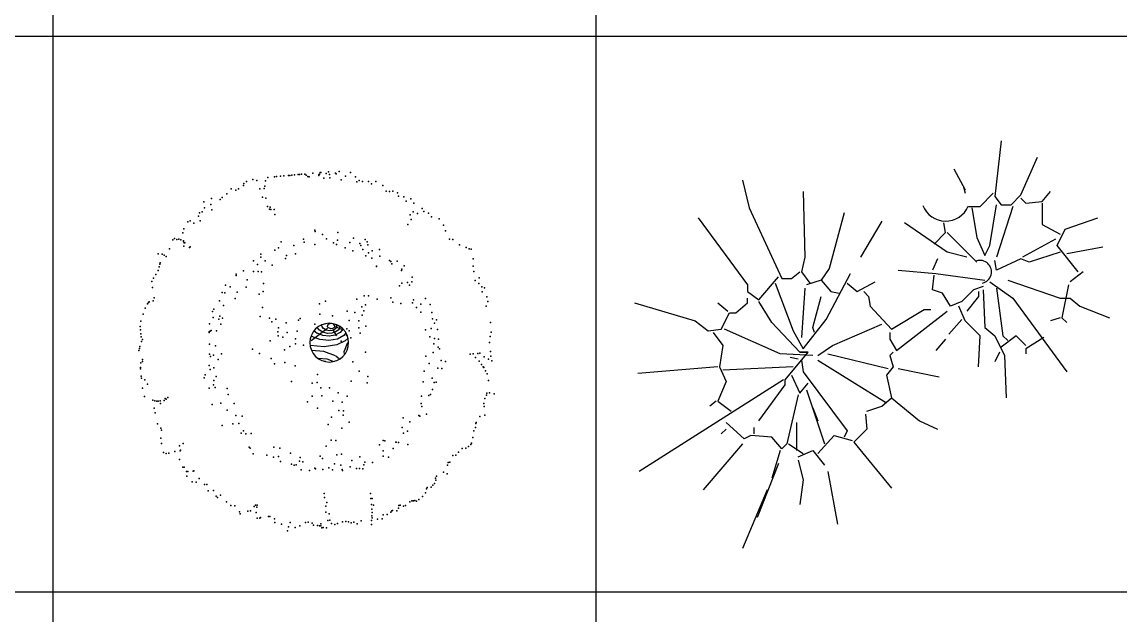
# Model space of a CAD drawing. Header units: millimetres. Extents: x -4017 to 59953, y -688 to 66564.
# Drawn here: x 20389 to 24655, y 21033 to 23338 of the extents above; entities that cross this region are included whole.
import ezdxf

# ---------------------------------------------------------------- set-up
doc = ezdxf.new("R2010")
doc.units = ezdxf.units.MM
doc.layers.add('www.cad-blocks.net', color=7, linetype='Continuous')
doc.styles.get("Standard").update_dxf_attribs({"font": 'arial.ttf'})

# ---------------------------------------------------------------- blocks, each defined once
blk = doc.blocks.new('A$C516926BB')
for p, q in [((22.968, 38.5194), (22.968, 0)), ((25.0771, 38.5194), (25.0771, 0)), ((0, 13.9072), (62.4121, 13.9072)), ((0, 11.7477), (60.3118, 11.7477))]:
    blk.add_line(p, q)
blk = doc.blocks.new('A$C1F537904')
for p, q in [((0.7323, 0.786), (0.6693, 0.7383)), ((0.6919, 0.7673), (0.6798, 0.7769)), ((0.7018, 0.7791), (0.6926, 0.7899)), ((0.6927, 0.7899), (0.6927, 0.7899)), ((0.7149, 0.7715), (0.7019, 0.7791)), ((0.7098, 0.8001), (0.7097, 0.7999)), ((0.7112, 0.7926), (0.7097, 0.7999)), ((0.7174, 0.7857), (0.7112, 0.7926)), ((0.7327, 0.7671), (0.7149, 0.7715)), ((0.7271, 0.7802), (0.7174, 0.7857)), ((0.7383, 0.7773), (0.7272, 0.7802)), ((0.7337, 0.8002), (0.7322, 0.7968)), ((0.733, 0.7931), (0.7322, 0.7968)), ((0.7499, 0.7681), (0.7327, 0.7671)), ((0.736, 0.7892), (0.733, 0.7931)), ((0.7375, 0.8035), (0.7337, 0.8002)), ((0.7404, 0.787), (0.736, 0.7892)), ((0.7422, 0.8048), (0.7375, 0.8035)), ((0.7497, 0.778), (0.7383, 0.7773)), ((0.746, 0.7855), (0.7404, 0.787)), ((0.7479, 0.8051), (0.7421, 0.8048)), ((0.7517, 0.7859), (0.7459, 0.7855)), ((0.7535, 0.8037), (0.7479, 0.8051)), ((0.7581, 0.7816), (0.7497, 0.7779)), ((0.7641, 0.7729), (0.7499, 0.768)), ((0.7553, 0.7873), (0.7517, 0.7859)), ((0.7567, 0.8016), (0.7535, 0.8037)), ((0.7683, 0.7571), (0.7538, 0.7828)), ((0.759, 0.7905), (0.7553, 0.7873)), ((0.7597, 0.7976), (0.7567, 0.8015)), ((0.7655, 0.7872), (0.7581, 0.7816)), ((0.7605, 0.794), (0.759, 0.7905)), ((0.7605, 0.794), (0.7597, 0.7977)), ((0.7923, 0.7809), (0.7626, 0.792)), ((0.782, 0.7702), (0.7628, 0.7604)), ((0.7764, 0.7816), (0.7641, 0.7729)), ((0.7685, 0.7941), (0.7655, 0.7872)), ((0.7685, 0.7941), (0.767, 0.801)), ((0.7797, 0.7921), (0.7764, 0.7816)), ((0.7797, 0.792), (0.7794, 0.7947)), ((0.7926, 0.7836), (0.7821, 0.7702)), ((0.7927, 0.7841), (0.7926, 0.7836)), ((0.8042, 0.7692), (0.7959, 0.759)), ((0.671, 0.7552), (0.6689, 0.757)), ((0.7032, 0.7429), (0.6712, 0.7551)), ((0.7138, 0.759), (0.6918, 0.7675)), ((0.738, 0.7396), (0.7029, 0.7431)), ((0.7396, 0.7565), (0.7136, 0.7591)), ((0.7715, 0.7452), (0.7378, 0.7395)), ((0.7628, 0.7605), (0.7395, 0.7565)), ((0.8006, 0.7378), (0.7682, 0.7222)), ((0.7959, 0.759), (0.7717, 0.7452)), ((0.8088, 0.7282), (0.7967, 0.6979)), ((0.8124, 0.749), (0.8006, 0.7378)), ((0.8145, 0.7333), (0.8088, 0.728)), ((0.6653, 0.7197), (0.6651, 0.7198)), ((0.7195, 0.7144), (0.6652, 0.7198)), ((0.7177, 0.6966), (0.6704, 0.7013)), ((0.764, 0.6794), (0.7177, 0.6966)), ((0.7682, 0.7222), (0.7195, 0.7144)), ((0.799, 0.6852), (0.7967, 0.6975)), ((0.7307, 0.6665), (0.6956, 0.67)), ((0.7232, 0.6577), (0.7232, 0.6599)), ((0.7546, 0.6574), (0.731, 0.6664)), ((0.7792, 0.6673), (0.7644, 0.679))]:
    blk.add_line(p, q)
blk.add_ellipse((0.7394, 0.7311), major_axis=(-0.0532, 0.0532), ratio=1, start_param=3.926991, end_param=10.210176)
for p in [(0.4426, 1.3655), (0.5012, 1.3734), (0.5268, 1.3757), (0.5345, 1.3764), (0.5498, 1.3778), (0.5626, 1.379), (0.5806, 1.3806), (0.5857, 1.3811), (0.5933, 1.3818), (0.6036, 1.3827), (0.6189, 1.3841), (0.624, 1.3846), (0.6317, 1.3853), (0.6445, 1.3865), (0.6501, 1.3818), (0.6557, 1.3772), (0.661, 1.3751), (0.6752, 1.3893), (0.699, 1.3837), (0.6992, 1.3811), (0.7013, 1.3865), (0.7034, 1.3918), (0.7059, 1.3921), (0.7182, 1.37), (0.7269, 1.3888), (0.7366, 1.3949), (0.7401, 1.3849), (0.7413, 1.3721), (0.7629, 1.3895), (0.7657, 1.3872), (0.7778, 1.396), (0.8027, 1.3777), (0.822, 1.3923), (0.8416, 1.3761), (0.3582, 1.3295), (0.3768, 1.3234), (0.3865, 1.3295), (0.4061, 1.3416), (0.4079, 1.3494), (0.4175, 1.358), (0.4584, 1.3618), (0.4691, 1.3292), (0.487, 1.3308), (0.4889, 1.3388), (0.4921, 1.3597), (0.7859, 1.3633), (0.846, 1.3558), (0.8557, 1.3619), (0.869, 1.3579), (0.8923, 1.3575), (0.9034, 1.3482), (0.9207, 1.3575), (0.9478, 1.3419), (0.2816, 1.2915), (0.3156, 1.2869), (0.3226, 1.2952), (0.3419, 1.3099), (0.4798, 1.2966), (0.4931, 1.2927), (0.9602, 1.3198), (0.9732, 1.3184), (0.986, 1.3196), (1.0046, 1.3135), (1.0084, 1.3009), (1.0293, 1.2977), (1.0386, 1.2805), (1.0558, 1.2898), (0.2451, 1.2391), (0.2519, 1.2785), (0.254, 1.2554), (0.2786, 1.268), (0.283, 1.2478), (0.4987, 1.2597), (0.5073, 1.2501), (0.5092, 1.258), (0.5127, 1.248), (0.5254, 1.2492), (1.0656, 1.2391), (1.0677, 1.2728), (1.1005, 1.2526), (1.1067, 1.2402), (0.1893, 1.2006), (0.1993, 1.204), (0.213, 1.1949), (0.2312, 1.2224), (0.2351, 1.2356), (0.2379, 1.205), (0.5273, 1.2288), (1.0537, 1.2277), (1.0579, 1.21), (1.0579, 1.21), (1.0817, 1.2328), (1.1254, 1.2342), (1.137, 1.2198), (1.1661, 1.2121), (0.17, 1.1575), (0.1737, 1.1733), (0.6835, 1.1687), (0.6845, 1.1629), (0.773, 1.1598), (1.0442, 1.1907), (1.1838, 1.1879), (1.191, 1.1654), (0.1311, 1.1307), (0.1383, 1.1365), (0.1465, 1.1321), (0.1542, 1.1328), (0.1621, 1.131), (0.1728, 1.1268), (0.173, 1.1242), (0.176, 1.1193), (0.1786, 1.1195), (0.5523, 1.1227), (0.6393, 1.1333), (0.6413, 1.1221), (0.6833, 1.1124), (0.7134, 1.1517), (0.7287, 1.1343), (0.756, 1.1194), (0.767, 1.1128), (0.7711, 1.1293), (0.8196, 1.121), (0.834, 1.1368), (0.8582, 1.1169), (0.8788, 1.1324), (0.8869, 1.1232), (0.8887, 1.1116), (1.2068, 1.1332), (1.2198, 1.1319), (1.245, 1.111), (0.0741, 1.0765), (0.0898, 1.0753), (0.0979, 1.0709), (0.1188, 1.0961), (0.1746, 1.1063), (0.1958, 1.1005), (0.1982, 1.1033), (0.4733, 1.0747), (0.5277, 1.0902), (0.5427, 1.1001), (0.5733, 1.0699), (0.6017, 1.1086), (0.6077, 1.0759), (0.8014, 1.0994), (0.8304, 1.088), (0.8621, 1.1088), (0.8697, 1.0936), (0.8817, 1.0682), (0.8918, 1.0805), (0.9061, 1.0874), (0.9346, 1.0938), (0.9357, 1.0677), (1.2718, 1.1005), (1.2824, 1.0963), (1.2903, 1.0944), (0.0788, 1.0253), (0.0804, 1.0358), (0.0826, 1.0412), (0.106, 1.0665), (0.4455, 1.049), (0.46, 1.0346), (0.474, 1.063), (0.4902, 1.0491), (0.517, 1.0321), (0.5699, 1.0577), (0.9046, 1.0593), (0.9226, 1.0268), (0.9233, 1.0284), (0.973, 1.051), (0.9788, 1.0466), (0.9822, 1.0369), (1.0037, 1.0472), (1.0305, 1.0302), (1.299, 1.0565), (1.299, 1.0281), (0.057, 0.9821), (0.066, 0.9958), (0.0749, 1.0121), (0.377, 0.9967), (0.3772, 0.9916), (0.4055, 1.0108), (0.4451, 1.0074), (0.4633, 1.0079), (0.4754, 1.0058), (1.0203, 1.0117), (1.0211, 1.0171), (1.0615, 0.9852), (1.3008, 1.0077), (1.3211, 0.9837), (0.0505, 0.9686), (0.0505, 0.9686), (0.0526, 0.9455), (0.3366, 0.9549), (0.3541, 0.9484), (0.4169, 0.9474), (0.4201, 0.9756), (0.4834, 0.9608), (1.0126, 0.9515), (1.0207, 0.9618), (1.043, 0.9643), (1.0511, 0.955), (1.06, 0.9675), (1.3066, 0.9721), (1.3206, 0.9604), (1.332, 0.9486), (1.3427, 0.9444), (0.0589, 0.9048), (0.3232, 0.9261), (0.3337, 0.9251), (0.3742, 0.9032), (0.3815, 0.9268), (0.4671, 0.92), (0.4671, 0.92), (0.4821, 0.9299), (0.8466, 0.8995), (0.8752, 0.9135), (0.8914, 0.913), (0.9258, 0.8997), (0.9789, 0.9053), (0.9789, 0.9053), (1.0665, 0.8976), (1.1135, 0.9022), (1.3339, 0.9281), (1.3511, 0.909), (0.0237, 0.8655), (0.0326, 0.8818), (0.0372, 0.8874), (0.0395, 0.8902), (0.0546, 0.8941), (0.2912, 0.8619), (0.3125, 0.8935), (0.3287, 0.875), (0.4796, 0.8681), (0.7016, 0.8814), (0.7243, 0.8923), (0.8653, 0.8705), (0.8731, 0.8543), (0.8804, 0.8778), (0.9868, 0.8891), (1.0173, 0.8839), (1.0629, 0.8859), (1.0786, 0.868), (1.0956, 0.8804), (1.1314, 0.879), (1.3492, 0.8728), (1.3492, 0.8728), (1.3553, 0.8913), (0.0077, 0.8151), (0.0156, 0.8415), (0.286, 0.8516), (0.2879, 0.8285), (0.3107, 0.8226), (0.3143, 0.8344), (0.324, 0.8263), (0.4708, 0.8322), (0.5072, 0.826), (0.5164, 0.8119), (0.5315, 0.8218), (0.6193, 0.8191), (0.6263, 0.8251), (0.7022, 0.8417), (0.7517, 0.8356), (0.8085, 0.853), (0.8166, 0.817), (0.839, 0.8478), (0.8546, 0.8154), (0.8677, 0.8383), (1.0949, 0.8495), (1.1382, 0.8482), (1.1398, 0.8231), (1.1566, 0.8201), (0.0044, 0.7941), (0.0056, 0.7813), (0.273, 0.7728), (0.2732, 0.7709), (0.2743, 0.8037), (0.2771, 0.7764), (0.2806, 0.7778), (0.3009, 0.7766), (0.3182, 0.8024), (0.5395, 0.7732), (0.5423, 0.7888), (0.5724, 0.8085), (0.5758, 0.7706), (0.6151, 0.7763), (0.6837, 0.8028), (0.8081, 0.7852), (0.8171, 0.7773), (0.8538, 0.7891), (0.8814, 0.7948), (1.1137, 0.7805), (1.1357, 0.7863), (1.1476, 0.8069), (1.16, 0.7821), (1.3653, 0.8097), (1.3688, 0.7713), (0.007, 0.7659), (0.0082, 0.7532), (0.0098, 0.7352), (0.0142, 0.7434), (0.5096, 0.7387), (0.5411, 0.7578), (0.5588, 0.7525), (0.6083, 0.7464), (0.6086, 0.7266), (0.7853, 0.7369), (0.8057, 0.7602), (0.8227, 0.75), (0.8591, 0.7675), (1.1305, 0.7532), (1.146, 0.7263), (1.1484, 0.7473), (1.1633, 0.7442), (1.3621, 0.732), (1.3651, 0.7555), (0, 0.7008), (0.0019, 0.7087), (0.0038, 0.7166), (0.2738, 0.6865), (0.2739, 0.7249), (0.2889, 0.6829), (0.2977, 0.7188), (0.3201, 0.6872), (0.4415, 0.7059), (0.4684, 0.6889), (0.5657, 0.7038), (0.5859, 0.7156), (0.6391, 0.7213), (0.8804, 0.6937), (1.1426, 0.6929), (1.1621, 0.7133), (1.168, 0.7068), (1.2862, 0.6864), (1.299, 0.6876), (1.317, 0.6892), (1.3246, 0.6899), (1.3653, 0.6962), (0.007, 0.6524), (0.0135, 0.6659), (0.0142, 0.6582), (0.2726, 0.6421), (0.2784, 0.6771), (0.308, 0.6662), (0.5131, 0.6693), (0.5269, 0.6482), (0.5662, 0.6539), (0.6071, 0.6406), (0.8315, 0.6564), (1.1141, 0.6789), (1.1278, 0.6507), (1.1746, 0.6613), (1.1914, 0.6582), (1.3081, 0.6729), (1.3223, 0.6587), (1.3311, 0.6466), (1.3414, 0.6759), (1.3577, 0.6671), (1.367, 0.6782), (1.3711, 0.6606), (0.0061, 0.6343), (0.0065, 0.6291), (0.0091, 0.601), (0.2565, 0.6066), (0.277, 0.6272), (0.2904, 0.6329), (0.3002, 0.6), (0.6937, 0.607), (0.8551, 0.6203), (0.8892, 0.6001), (1.1083, 0.6205), (1.1612, 0.6325), (1.1766, 0.631), (1.3372, 0.6368), (1.3372, 0.6368), (1.34, 0.6345), (1.3462, 0.6222), (1.3526, 0.6099), (0.0098, 0.5934), (0.0133, 0.5549), (0.0233, 0.5868), (0.0326, 0.5696), (0.2529, 0.5948), (0.2891, 0.5669), (0.2907, 0.5836), (0.296, 0.5571), (0.5925, 0.5808), (0.6728, 0.5733), (0.6925, 0.5761), (0.7063, 0.5551), (0.7401, 0.5558), (0.8241, 0.5812), (0.8867, 0.575), (1.1042, 0.5787), (1.1391, 0.5929), (1.1469, 0.5767), (1.1541, 0.5776), (1.3575, 0.5845), (0.0215, 0.5222), (0.0215, 0.5222), (0.1022, 0.514), (0.1122, 0.5175), (0.1122, 0.5175), (0.2724, 0.5543), (0.342, 0.5532), (0.3462, 0.5298), (0.6732, 0.5234), (0.71, 0.5251), (0.7743, 0.5356), (0.8093, 0.5237), (1.0982, 0.5232), (1.126, 0.5259), (1.1323, 0.5297), (1.1407, 0.5488), (1.3433, 0.5136), (1.3498, 0.527), (1.3516, 0.535), (1.3619, 0.5359), (1.3802, 0.5324), (0.0538, 0.507), (0.0592, 0.4765), (0.0617, 0.5052), (0.0696, 0.5033), (0.0747, 0.5038), (0.0824, 0.5045), (0.0833, 0.4943), (0.0978, 0.5059), (0.105, 0.5117), (0.2847, 0.4903), (0.3182, 0.4966), (0.3692, 0.4947), (0.6552, 0.5016), (0.6933, 0.4763), (0.7531, 0.5039), (0.7889, 0.5004), (1.0959, 0.4952), (1.0987, 0.4835), (1.3398, 0.4952), (1.341, 0.4824), (0.0634, 0.4589), (0.3426, 0.4688), (0.3768, 0.4486), (0.4014, 0.4456), (0.7481, 0.442), (0.7766, 0.4679), (0.7929, 0.4494), (0.7945, 0.4661), (1.027, 0.4389), (1.0878, 0.4482), (1.0909, 0.4451), (1.1173, 0.4532), (1.3237, 0.4447), (1.344, 0.4491), (0.0724, 0.4159), (0.0843, 0.3989), (0.0875, 0.3914), (0.3238, 0.4093), (0.3645, 0.4161), (0.388, 0.4167), (0.4064, 0.3887), (0.7347, 0.4132), (0.7879, 0.3993), (0.8172, 0.4217), (1.0232, 0.4012), (1.0429, 0.3866), (1.0526, 0.4236), (1.3005, 0.3884), (1.307, 0.4019), (1.3082, 0.4175), (1.3105, 0.4203), (0.0852, 0.3602), (0.397, 0.3791), (0.4149, 0.3773), (0.4353, 0.3775), (0.7471, 0.3527), (0.765, 0.351), (0.765, 0.351), (0.9483, 0.351), (0.9547, 0.349), (0.9979, 0.3449), (0.9995, 0.3445), (1.0084, 0.3436), (1.0278, 0.3793), (1.2977, 0.3623), (0.0871, 0.3398), (0.0955, 0.3044), (0.1062, 0.3002), (0.1164, 0.3012), (0.1164, 0.3012), (0.139, 0.3084), (0.1576, 0.3307), (0.1595, 0.3102), (0.1618, 0.3131), (0.1722, 0.3398), (0.4279, 0.3254), (0.4315, 0.3213), (0.5235, 0.3249), (0.5478, 0.3208), (0.5882, 0.3011), (0.7267, 0.3295), (0.9351, 0.3341), (0.9489, 0.3112), (0.988, 0.3204), (1.0441, 0.335), (1.241, 0.3056), (1.2551, 0.3198), (1.2705, 0.3212), (1.2803, 0.3272), (1.2898, 0.3358), (1.2919, 0.3411), (0.1574, 0.2765), (0.4433, 0.2986), (0.497, 0.2933), (0.5232, 0.2857), (0.5418, 0.2888), (0.5501, 0.2687), (0.593, 0.2584), (0.6109, 0.2566), (0.6239, 0.2703), (0.6259, 0.2853), (0.636, 0.2682), (0.7046, 0.2895), (0.7128, 0.2803), (0.7594, 0.2598), (0.769, 0.2952), (0.7869, 0.2982), (0.8267, 0.2728), (0.8579, 0.2873), (0.8772, 0.2667), (0.907, 0.2652), (0.9489, 0.2905), (0.9689, 0.2857), (1.2007, 0.2658), (1.2084, 0.2665), (1.2188, 0.2932), (1.2188, 0.2932), (1.2188, 0.2932), (1.2317, 0.2944), (0.1704, 0.2468), (0.1755, 0.2472), (0.1848, 0.23), (0.1899, 0.2304), (0.2104, 0.2323), (0.213, 0.2325), (0.6035, 0.2545), (0.6304, 0.2375), (0.663, 0.2346), (0.6835, 0.2431), (0.6862, 0.2409), (0.714, 0.2379), (0.7376, 0.2445), (0.7521, 0.2363), (0.7845, 0.2551), (0.79, 0.2388), (0.7902, 0.2346), (0.8204, 0.2492), (0.8446, 0.2419), (0.8572, 0.2426), (0.8693, 0.2405), (0.8731, 0.2559), (1.1835, 0.2281), (1.197, 0.2216), (1.1991, 0.2553), (0.1864, 0.2121), (0.2065, 0.1907), (0.222, 0.1895), (0.2337, 0.2035), (0.2539, 0.1795), (0.2641, 0.1805), (1.1417, 0.1778), (1.1488, 0.1837), (1.1521, 0.2046), (1.1528, 0.1969), (1.1565, 0.2127), (0.269, 0.1551), (0.2895, 0.157), (0.2993, 0.1346), (0.3049, 0.13), (0.317, 0.1388), (0.7189, 0.1445), (0.7203, 0.1291), (0.8995, 0.1454), (0.8995, 0.1454), (1.1019, 0.1329), (1.1135, 0.1469), (1.1172, 0.1627), (1.1193, 0.1681), (1.1347, 0.1695), (0.34, 0.1126), (0.3568, 0.0986), (0.3724, 0.0974), (0.4475, 0.094), (0.4521, 0.0995), (0.4579, 0.0923), (0.4598, 0.1002), (0.7259, 0.0961), (0.7299, 0.1094), (0.7299, 0.1094), (0.9013, 0.125), (0.9034, 0.102), (0.9064, 0.1255), (0.9064, 0.1255), (0.9113, 0.1001), (1.0079, 0.0882), (1.0095, 0.0987), (1.0146, 0.0992), (1.0279, 0.0952), (1.0354, 0.0985), (1.0521, 0.1129), (1.0595, 0.1162), (1.0647, 0.1166), (1.0672, 0.1169), (1.0723, 0.1173), (1.0777, 0.1153), (1.0777, 0.1153), (1.0874, 0.1213), (0.39, 0.0732), (0.3933, 0.0658), (0.4233, 0.0762), (0.4336, 0.0772), (0.4547, 0.0714), (0.4593, 0.0486), (0.4696, 0.0496), (0.4719, 0.0523), (0.5026, 0.0551), (0.5078, 0.0556), (0.5266, 0.047), (0.7255, 0.0729), (0.739, 0.0663), (0.9048, 0.0582), (0.9051, 0.084), (0.9055, 0.0506), (0.9062, 0.0712), (0.9267, 0.0447), (0.9446, 0.0463), (0.9483, 0.0622), (0.9637, 0.0636), (0.9783, 0.0727), (0.983, 0.0782), (0.9855, 0.0785), (1.0012, 0.0773), (0.528, 0.0316), (0.5543, 0.0263), (0.5543, 0.0263), (0.581, 0.0158), (0.5873, 0.0319), (0.6071, 0.013), (0.6246, 0.0198), (0.6466, 0.0321), (0.6568, 0.0331), (0.6727, 0.0294), (0.6785, 0.0221), (0.6941, 0.0209), (0.702, 0.0191), (0.7064, 0.0272), (0.7071, 0.0196), (0.7104, 0.0121), (0.7155, 0.0126), (0.7285, 0.0112), (0.7337, 0.0401), (0.7413, 0.0408), (0.7476, 0.0284), (0.7476, 0.0284), (0.7608, 0.0244), (0.7709, 0.0279), (0.7909, 0.0349), (0.8036, 0.0361), (0.8036, 0.0361), (0.8141, 0.0345), (0.8248, 0.0303), (0.8348, 0.0338), (0.8483, 0.0273), (0.8627, 0.0389), (0.9028, 0.0245), (0.9039, 0.0401), (0.5773, 0)]:
    blk.add_point(p)
at = {"oblique": 180, "text_generation_flag": 4, "width": 0.8, "flags": 9}
for tag in ['XSIZE', 'YSIZE']:
    blk.add_attdef(tag, (0.7165, 0.6881), '', height=0.000188, rotation=264.3252, dxfattribs=at)
blk = doc.blocks.new('A$C7CA96AC5')
for p, q in [((1.4256, 1.5847), (1.4001, 1.3683)), ((1.502, 1.3747), (1.5656, 1.521)), ((1.241, 1.4765), (1.2856, 1.3938)), ((0.42, 1.432), (0.4455, 1.3238)), ((0.6555, 1.3874), (0.6619, 1.1328)), ((1.2792, 1.4065), (1.2856, 1.381)), ((1.3429, 1.3301), (1.3938, 1.381)), ((1.4001, 1.3683), (1.4256, 1.3365)), ((1.4638, 1.3365), (1.502, 1.3747)), ((1.5847, 1.3492), (1.6165, 1.3874)), ((0.4455, 1.3238), (0.5728, 1.0501)), ((1.2983, 1.3301), (1.3429, 1.3301)), ((1.311, 1.3238), (1.3301, 1.2092)), ((1.381, 1.1774), (1.4065, 1.3365)), ((1.4701, 1.3301), (1.4065, 1.1328)), ((1.4256, 1.3365), (1.4638, 1.3365)), ((1.502, 1.3619), (1.521, 1.3429)), ((1.521, 1.3429), (1.5847, 1.3492)), ((1.5847, 1.3429), (1.5847, 1.2601)), ((0.2482, 1.2856), (0.4391, 1.0246)), ((0.8146, 1.3047), (0.7573, 1.0883)), ((1.6738, 1.241), (1.8011, 1.2856)), ((0.961, 1.2728), (0.8783, 1.1328)), ((1.2156, 1.1519), (1.0501, 1.2665)), ((1.2092, 1.2283), (1.2028, 1.2665)), ((1.5847, 1.2601), (1.6547, 1.2219)), ((1.642, 1.1774), (1.6738, 1.241)), ((1.1647, 1.1837), (1.2092, 1.2283)), ((1.2156, 1.2283), (1.3301, 1.1137)), ((1.3301, 1.2092), (1.3619, 1.1392)), ((1.6356, 1.2028), (1.5083, 1.1328)), ((1.3619, 1.1392), (1.381, 1.1774)), ((1.7247, 1.0756), (1.642, 1.1774)), ((1.8202, 1.171), (1.6802, 1.1456)), ((0.6619, 1.1328), (0.6492, 1.0756)), ((1.1774, 1.1265), (1.1583, 1.0819)), ((1.2919, 1.1328), (1.2156, 1.1519)), ((1.4065, 1.0819), (1.4001, 1.1201)), ((1.502, 1.1265), (1.4065, 1.0819)), ((1.5338, 1.1137), (1.502, 1.1265)), ((1.6547, 1.1519), (1.5338, 1.1137)), ((0.611, 1.0501), (0.6428, 1.0756)), ((0.6492, 1.0756), (0.681, 1.031)), ((0.7573, 1.0883), (0.7255, 1.0437)), ((0.7446, 0.891), (0.8401, 1.0692)), ((1.0246, 1.0819), (1.171, 1.0692)), ((1.171, 1.0692), (1.3619, 1.0437)), ((1.7438, 1.0756), (1.6929, 1.0374)), ((0.4391, 1.0246), (0.4391, 0.9992)), ((0.4837, 0.9674), (0.5601, 1.0565)), ((0.5473, 1.031), (0.6173, 0.8464)), ((0.5728, 1.0501), (0.611, 1.0501)), ((0.7255, 1.0437), (0.6682, 1.0246)), ((0.7255, 1.0437), (0.7637, 0.9992)), ((0.8273, 1.031), (0.8655, 0.9992)), ((0.8655, 0.9992), (0.9355, 1.0374)), ((1.1583, 1.0055), (1.1647, 1.0628)), ((1.381, 1.0374), (1.4701, 0.9737)), ((1.451, 1.0437), (1.6547, 0.9737)), ((1.6865, 1.0246), (1.6611, 0.8974)), ((0.4391, 0.9992), (0.4837, 0.9674)), ((0.6619, 1.0119), (0.6492, 0.821)), ((0.7637, 0.9992), (0.7955, 0.9928)), ((0.891, 0.9992), (0.9101, 0.9801)), ((1.1965, 0.9928), (1.1583, 1.0055)), ((1.2283, 0.9419), (1.1965, 0.9928)), ((1.3174, 1.0055), (1.2728, 0.961)), ((1.3556, 1.0183), (1.3174, 1.0055)), ((1.3365, 0.9992), (1.3365, 0.9801)), ((1.3556, 1.0055), (1.3619, 0.8592)), ((1.4065, 1.0119), (1.432, 0.8273)), ((0, 0.9546), (0.2355, 0.8846)), ((0.3246, 0.9546), (0.3628, 0.9228)), ((0.3946, 0.9164), (0.4391, 0.9546)), ((0.4391, 0.9546), (0.4391, 0.9737)), ((0.5346, 0.8783), (0.4837, 0.961)), ((0.6937, 0.8592), (0.7255, 0.9801)), ((0.9101, 0.9801), (0.9164, 0.9419)), ((0.9164, 0.9419), (0.9992, 0.8528)), ((1.2728, 0.961), (1.2283, 0.9419)), ((1.2856, 0.8846), (1.2601, 0.9419)), ((1.3365, 0.9801), (1.2919, 0.9228)), ((1.4701, 0.9737), (1.6802, 0.6873)), ((1.6547, 0.9737), (1.6929, 0.9737)), ((1.6929, 0.9737), (1.7311, 0.9419)), ((1.7311, 0.9419), (1.8456, 0.8974)), ((0.3373, 0.8528), (0.3691, 0.9164)), ((0.3691, 0.9164), (0.3946, 0.9164)), ((0.9992, 0.8528), (1.1265, 0.9292)), ((1.0183, 0.7701), (1.2156, 0.9228)), ((1.1265, 0.9292), (1.1519, 0.9292)), ((1.6547, 0.8974), (1.6165, 0.8846)), ((1.6611, 0.8974), (1.6802, 0.8783)), ((0.2355, 0.8846), (0.2864, 0.8464)), ((0.6428, 0.7637), (0.5346, 0.8783)), ((0.6555, 0.7764), (0.7446, 0.891)), ((0.7001, 0.8401), (0.6937, 0.8592)), ((0.7701, 0.7892), (0.961, 0.8719)), ((1.2728, 0.891), (1.2219, 0.8337)), ((1.3429, 0.8273), (1.2856, 0.8846)), ((1.3619, 0.8592), (1.4001, 0.8273)), ((0.2864, 0.8464), (0.3373, 0.8528)), ((0.3055, 0.8401), (0.3437, 0.7892)), ((0.5664, 0.7573), (0.35, 0.8528)), ((0.6173, 0.8464), (0.6555, 0.7764)), ((0.9928, 0.8401), (0.9928, 0.8146)), ((0.9928, 0.8146), (1.0183, 0.7701)), ((1.2092, 0.8146), (1.171, 0.7701)), ((1.3365, 0.7064), (1.3429, 0.8273)), ((1.4001, 0.8273), (1.4383, 0.751)), ((1.4829, 0.8273), (1.4256, 0.7828)), ((1.432, 0.8273), (1.451, 0.8083)), ((1.521, 0.7892), (1.4829, 0.8273)), ((1.5911, 0.821), (1.521, 0.7764)), ((0.3437, 0.7892), (0.3309, 0.7064)), ((0.7128, 0.751), (0.7701, 0.7892)), ((1.521, 0.7764), (1.521, 0.7573)), ((0.6937, 0.751), (0.5664, 0.7573)), ((0.5855, 0.6555), (0.6746, 0.7637)), ((0.6046, 0.7446), (0.6364, 0.7382)), ((0.6428, 0.7637), (0.6682, 0.7637)), ((0.6746, 0.7637), (0.6428, 0.7637)), ((0.6492, 0.7319), (0.6555, 0.6873)), ((0.7128, 0.7319), (0.9801, 0.5664)), ((0.751, 0.7573), (0.9865, 0.7001)), ((1.0055, 0.7637), (0.9928, 0.751)), ((0.9928, 0.751), (1.0055, 0.7064)), ((1.4192, 0.7637), (1.4001, 0.7255)), ((1.4383, 0.751), (1.4447, 0.5855)), ((0.3246, 0.7064), (0.0127, 0.681)), ((0.3309, 0.7064), (0.3564, 0.6492)), ((0.6173, 0.7064), (0.3437, 0.6937)), ((0.6555, 0.6873), (0.8273, 0.4582)), ((1.0055, 0.7064), (0.9801, 0.6746)), ((1.0246, 0.7001), (1.1837, 0.6682)), ((0.5791, 0.6555), (0.0191, 0.2991)), ((0.3564, 0.6492), (0.3246, 0.5728)), ((0.5855, 0.6364), (0.5855, 0.6555)), ((0.611, 0.6746), (0.6428, 0.6046)), ((0.6428, 0.6046), (0.6746, 0.6428)), ((0.9801, 0.6746), (0.9992, 0.5855)), ((0.4837, 0.4964), (0.5855, 0.6364)), ((0.6364, 0.5982), (0.5919, 0.4073)), ((0.6682, 0.6173), (0.7382, 0.4073)), ((0.3182, 0.5728), (0.2928, 0.5537)), ((0.3246, 0.5728), (0.3755, 0.5346)), ((0.961, 0.5537), (0.9992, 0.5855)), ((0.9992, 0.5855), (1.1074, 0.4964)), ((0.6937, 0.5473), (0.7128, 0.4964)), ((0.8974, 0.5219), (0.9037, 0.4646)), ((0.9037, 0.5346), (0.961, 0.5537)), ((0.4264, 0.4264), (0.3564, 0.49)), ((0.4646, 0.471), (0.4646, 0.4455)), ((0.6301, 0.49), (0.6301, 0.3819)), ((1.1074, 0.4964), (1.1774, 0.4646)), ((0.3564, 0.4646), (0.3373, 0.4455)), ((0.4519, 0.4391), (0.4264, 0.4264)), ((0.5346, 0.4328), (0.4519, 0.4391)), ((0.5728, 0.3882), (0.5346, 0.4328)), ((0.7128, 0.3691), (0.7764, 0.4391)), ((0.7764, 0.4391), (0.8464, 0.42)), ((0.8273, 0.4582), (0.8146, 0.4328)), ((0.9037, 0.4646), (0.8528, 0.4137)), ((0.42, 0.4073), (0.2673, 0.2291)), ((0.5919, 0.4073), (0.5728, 0.3882)), ((0.5982, 0.4073), (0.6555, 0.3691)), ((0.8528, 0.4137), (0.9992, 0.2355)), ((0.5664, 0.3819), (0.5346, 0.2737)), ((0.6364, 0.3564), (0.6937, 0.3819)), ((0.6364, 0.3437), (0.6555, 0.2673)), ((0.6937, 0.3819), (0.7382, 0.3246)), ((0.5601, 0.3309), (0.4773, 0.1209)), ((0.751, 0.2991), (0.7892, 0.0955)), ((0.6555, 0.2673), (0.6428, 0.1718)), ((0.5155, 0.2291), (0.42, 0))]:
    blk.add_line(p, q)
for centre, major_axis, start_param, end_param in [((1.2092, 1.3683), (-0.0675, 0.0675), 1.165904, 3.522099), ((1.3429, 1.0756), (-0.0315, 0.0315), 2.574864, 5.819538)]:
    blk.add_ellipse(centre, major_axis=major_axis, ratio=1, start_param=start_param, end_param=end_param)

msp = doc.modelspace()

# ---------------------------------------------------------------- block references
at = {"xscale": 1000, "yscale": 1000, "zscale": 1000}
for name, p in [('A$C7CA96AC5', (22768.4, 21290.9)), ('A$C1F537904', (20843.5, 21360.2))]:
    msp.add_blockref(name, p, dxfattribs=at)
at = {"layer": 'www.cad-blocks.net', "color": 155, "true_color": 0x546d8e, "xscale": 1000, "yscale": 1000, "zscale": 1000}
msp.add_blockref('A$C516926BB', (-2458.7, 9375.6), dxfattribs=at)

doc.saveas('drawing.dxf')
